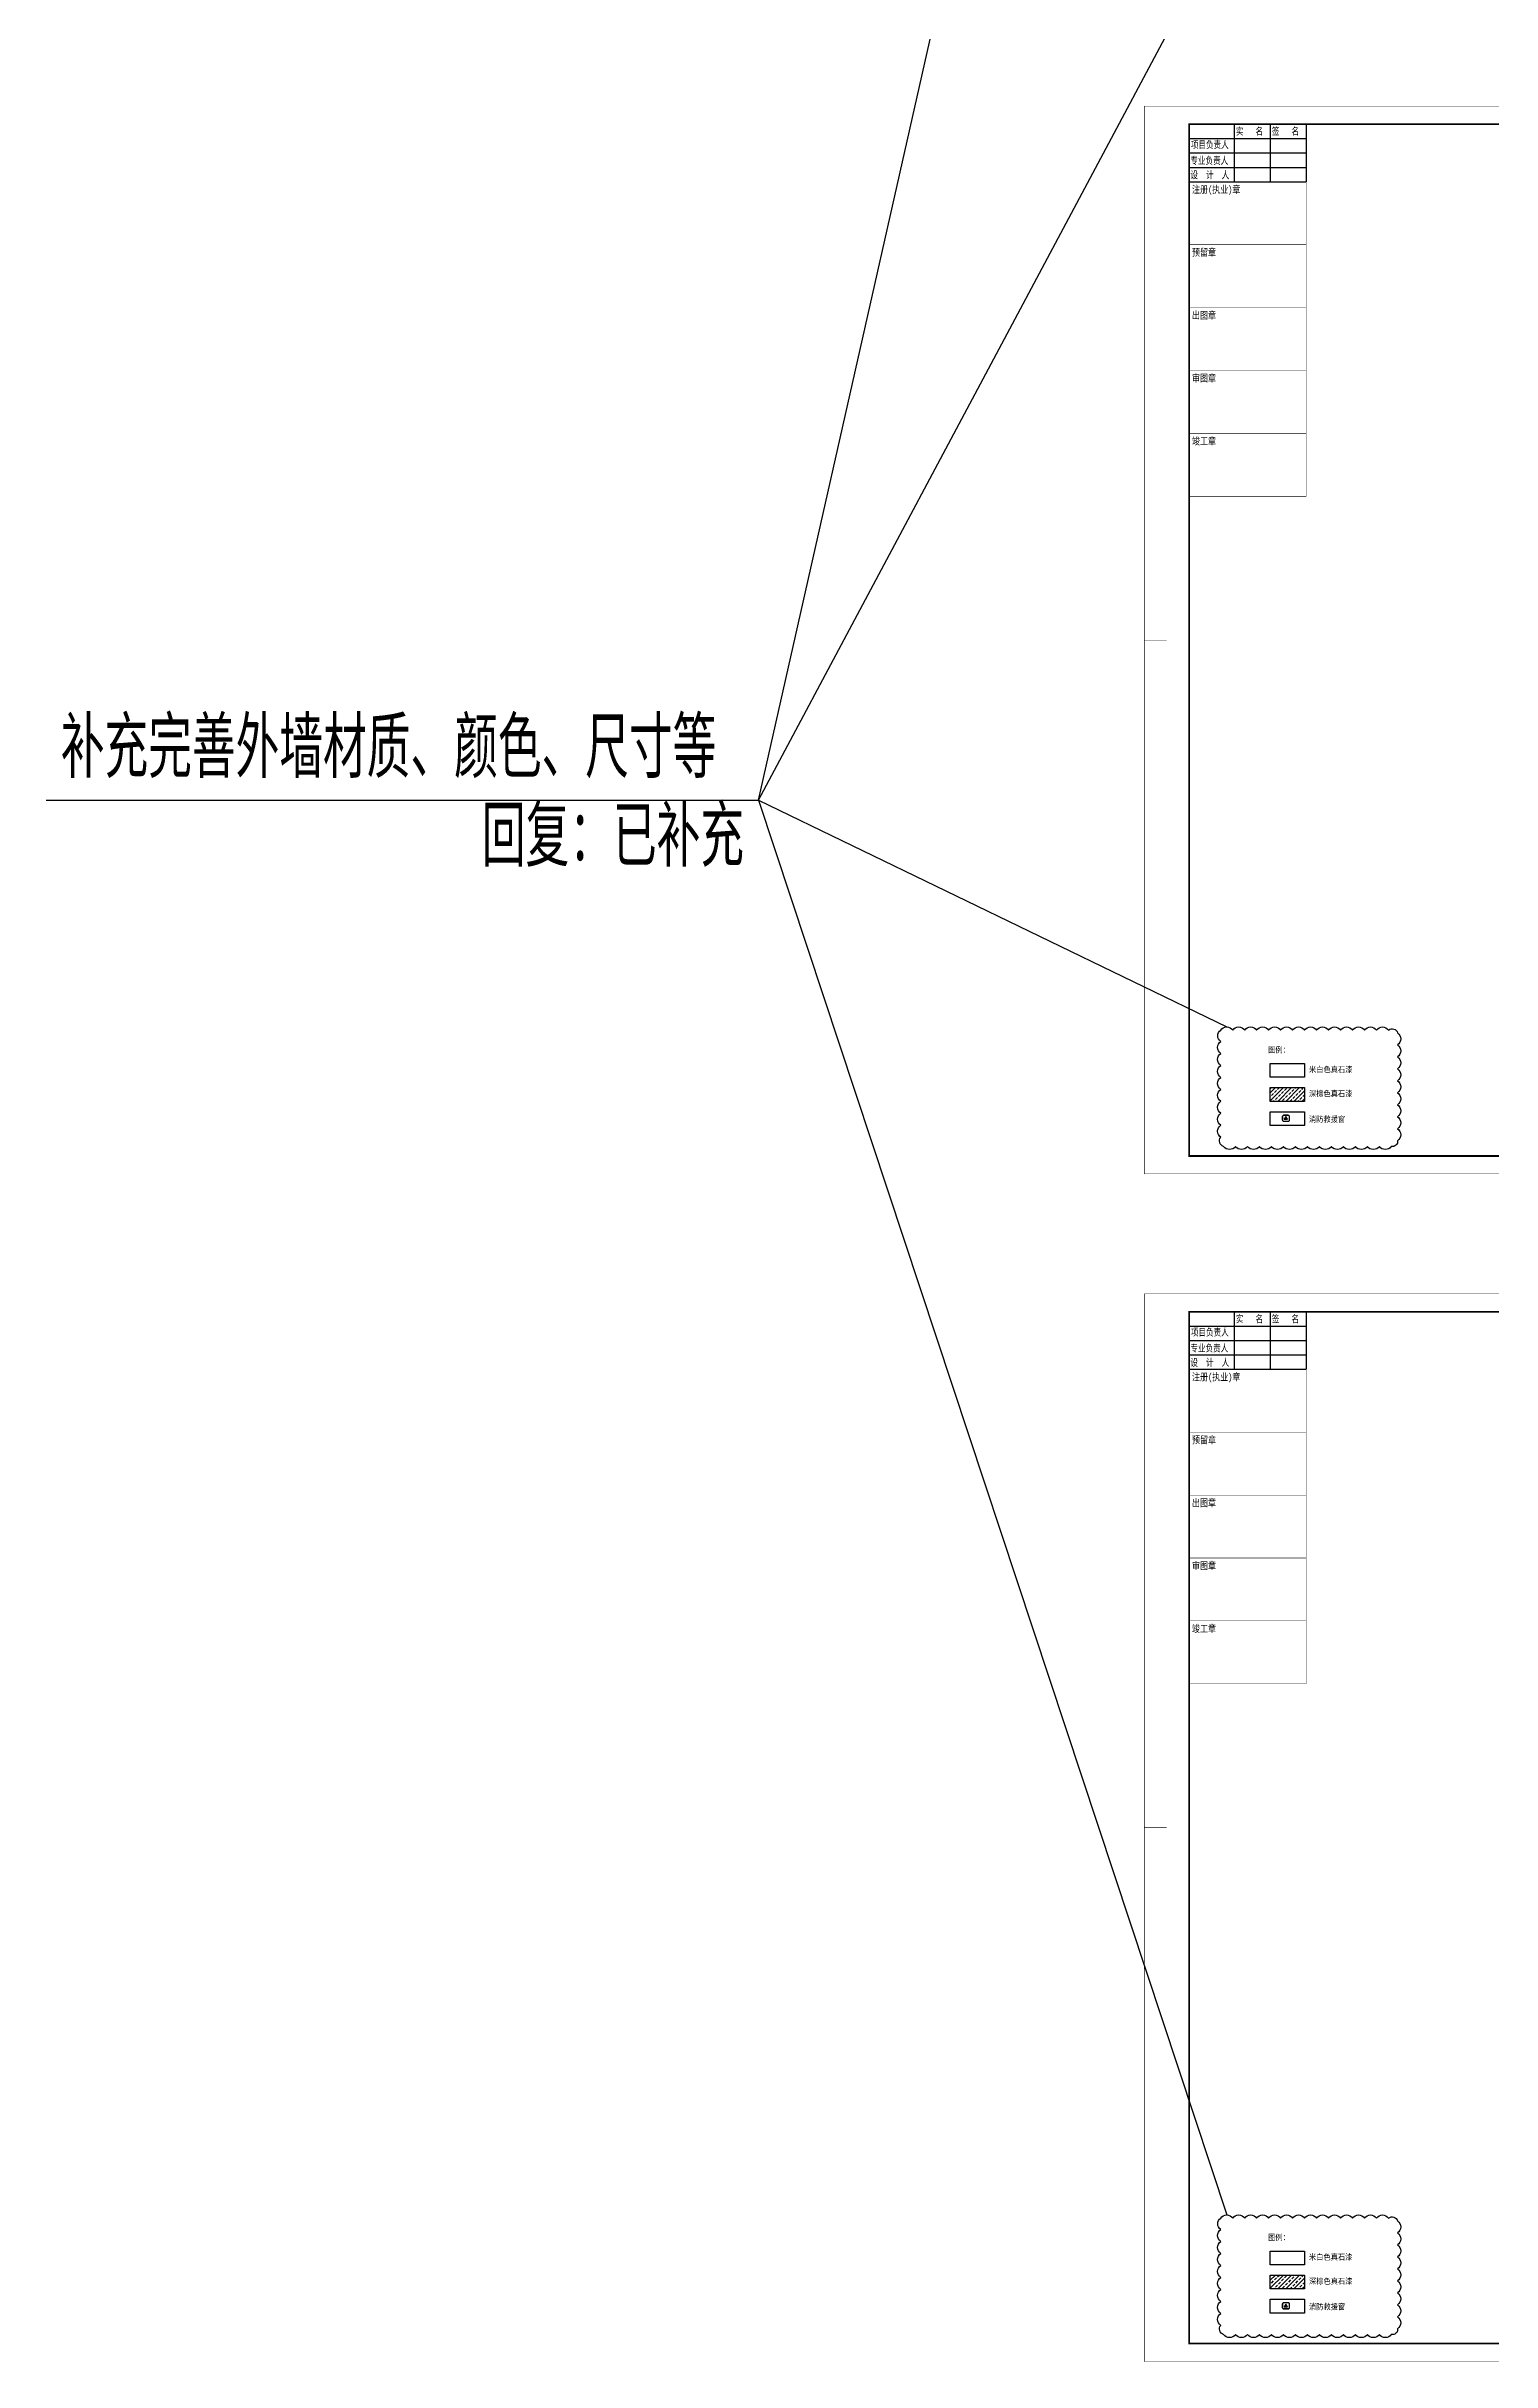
# Model space of a CAD drawing. Extents: x 1738711 to 2346805, y 1189731 to 2516152.
# Drawn here: x 2046298 to 2166897, y 1750890 to 1944109 of the extents above; entities that cross this region are included whole.
import ezdxf
from ezdxf.enums import TextEntityAlignment as Align

# ---------------------------------------------------------------- set-up
doc = ezdxf.new("R2010")
doc.units = 0
doc.header["$LTSCALE"] = 1000
doc.header["$MEASUREMENT"] = 0
for name, color, linetype in [('2', 41, 'Continuous'), ('A-Detl-Thin', 1, 'Continuous'), ('AR-TEXT', 7, 'Continuous'), ('PUB_HATCH', 8, 'Continuous'), ('TK', 4, 'Continuous'), ('修改位置', 6, 'Continuous')]:
    doc.layers.add(name, color=color, linetype=linetype)
doc.styles.add('_TCH_DIM', font='SIMPLEX', dxfattribs={"bigfont": 'GBCBIG'})
doc.styles.add('宋体', font='SIMSUN.TTF', dxfattribs={"width": 0.75})
doc.styles.add('黑体', font='simhei_0.ttf', dxfattribs={"width": 0.9})

# ---------------------------------------------------------------- blocks, each defined once
blk = doc.blocks.new('章')
at = {"layer": 'TK', "color": 7, "const_width": 0.25}
for points in [[(0, 0), (65, 0), (65, -35), (0, -35)], [(0, -35), (65, -35), (65, -70), (0, -70)], [(0, -70), (65, -70), (65, -105), (0, -105)], [(0, -105), (65, -105), (65, -140), (0, -140)], [(0, -140), (65, -140), (65, -175), (0, -175)]]:
    blk.add_lwpolyline(points, close=True, dxfattribs=at)
at = {"layer": 'TK', "color": 7, "style": '宋体', "width": 0.8}
for s, p in [('注册(执业)章', (1.5, -6.3)), ('预留章', (1.5, -41.3)), ('出图章', (1.5, -76.3)), ('审图章', (1.5, -111.3)), ('竣工章', (1.5, -146.3))]:
    blk.add_text(s, height=4, dxfattribs=at).set_placement(p)
blk = doc.blocks.new('hjashrtahreahe')
for points in [[(2500, 58400), (9000, 58400)], [(2500, 58400), (2500, 55200)], [(5000, 58400), (5000, 55200)], [(7000, 58400), (7000, 55200)], [(9000, 58400), (9000, 55200)], [(2500, 57600), (9000, 57600)], [(2500, 56800), (9000, 56800)], [(2500, 56000), (9000, 56000)], [(2500, 55200), (9000, 55200)]]:
    blk.add_lwpolyline(points)
at = {"const_width": 25}
for points in [[(500, 29700), (0, 29700)], [(1250, 29700), (0, 29700)]]:
    blk.add_lwpolyline(points, dxfattribs=at)
at = {"layer": 'TK', "color": 7, "const_width": 25}
for points in [[(0, 59400), (84100, 59400), (84100, 0), (0, 0)], [(9000, 55200), (2500, 55200), (2500, 58400), (9000, 58400)]]:
    blk.add_lwpolyline(points, close=True, dxfattribs=at)
at = {"layer": 'TK', "color": 3, "const_width": 100}
blk.add_lwpolyline([(2500, 1000), (2500, 58400), (83100, 58400), (83100, 1000)], close=True, dxfattribs=at)
at = {"xscale": 100, "yscale": 100, "zscale": 100}
blk.add_blockref('章', (2500, 55200), dxfattribs=at)
at = {"style": '宋体', "width": 0.75}
for s, p in [('实   名', (5092, 57806)), ('签   名', (7092, 57806)), ('项目负责人', (2592, 57061)), ('设  计  人', (2565, 55378)), ('专业负责人', (2565, 56178))]:
    blk.add_text(s, height=400, dxfattribs=at).set_placement(p)
at = {"layer": 'TK', "style": '宋体', "width": 0.75}
for tag, height, p in [('项目负责人', 350, (6003, 57089)), ('专业负责人', 350, (6003, 56224)), ('设计人', 350, (6003, 55419)), ('版号1', 250, (77304, 22193)), ('时间1', 250, (82405, 22193)), ('版号2', 250, (77304, 21593)), ('版号3', 250, (77304, 20993)), ('时间2', 250, (82405, 21593)), ('时间3', 250, (82405, 20993)), ('建筑会签', 0.0001, (78978, 2403)), ('结构会签', 0.0001, (78978, 1803)), ('电气会签', 0.0001, (82128, 2403)), ('暖通会签', 0.0001, (82128, 1803)), ('给排水会签', 0.0001, (78978, 1250)), ('智能化会签', 0.0001, (82128, 1250))]:
    blk.add_attdef(tag, text='', height=height, dxfattribs=at).set_placement(p, align=Align.CENTER)
for tag, p in [('合作设计单位', (80816, 48986)), ('版号说明1', (79854, 22318)), ('版号说明2', (79854, 21718)), ('版号说明3', (79854, 21118)), ('浙江绿储科技有限公司', (80545, 16036)), ('百兆瓦级集中式熔盐储能关键', (80545, 14953)), ('设备研发及制造基地项目', (80545, 14603)), ('1#研发楼', (80545, 13636)), ('工程编号', (78978, 11461)), ('图名', (80545, 12436)), ('子项编号', (82128, 11461)), ('建筑', (78978, 10711)), ('图号', (82128, 10711)), ('施工图', (78978, 9961)), ('2023.03', (82128, 9961)), ('审定', (79353, 8461)), ('审核', (79353, 7711)), ('工程负责', (79353, 6961)), ('专业负责', (79353, 6211)), ('设计', (79353, 5461)), ('校对', (79353, 3961)), ('制图', (79353, 4711))]:
    blk.add_attdef(tag, text='', height=250, dxfattribs=at).set_placement(p, align=Align.MIDDLE_CENTER)
blk = doc.blocks.new('44444')
at = {"layer": 'A-Detl-Thin'}
h = blk.add_hatch(color=1, dxfattribs=at)
h.dxf.hatch_style = 1
h.paths.add_polyline_path([(4501249, -50474), (4501124, -50678), (4501380, -50678)])
for points in [[(4501005, -50752), (4501005, -50452, -0.4142136), (4501105, -50352), (4501405, -50352, -0.4142136), (4501505, -50452), (4501505, -50752, -0.4142136), (4501405, -50852), (4501105, -50852, -0.4142136)], [(4501015, -50752), (4501015, -50452, -0.4142136), (4501105, -50362), (4501405, -50362, -0.4142136), (4501495, -50452), (4501495, -50752, -0.4142136), (4501405, -50842), (4501105, -50842, -0.4142136)]]:
    blk.add_lwpolyline(points, format="xyb", close=True, dxfattribs=at)
blk.add_lwpolyline([(4501249, -50474), (4501124, -50678), (4501380, -50678)], close=True, dxfattribs=at)

msp = doc.modelspace()

# ---------------------------------------------------------------- hatches: boundary and pattern name
at = {"layer": 'PUB_HATCH'}
h = msp.add_hatch(dxfattribs=at)
h.set_pattern_fill('ANSI33', color=256, scale=150, style=0)
h.set_pattern_definition([(45, (0, 0), (-336.759605, 336.759605), []), (45, (336.76, 0), (-336.759605, 336.759605), [238.125, -119.0625])])
h.paths.add_polyline_path([(2148422.2, 1857212.8), (2151276.2, 1857212.8), (2151276.2, 1856066.3), (2148422.2, 1856066.3)])
h = msp.add_hatch(dxfattribs=at)
h.set_pattern_fill('ANSI33', color=256, scale=150, style=0)
h.set_pattern_definition([(45, (0, -99100), (-336.759605, 336.759605), []), (45, (336.76, -99100), (-336.759605, 336.759605), [238.125, -119.0625])])
h.paths.add_polyline_path([(2148422.2, 1758112.8), (2151276.2, 1758112.8), (2151276.2, 1756966.3), (2148422.2, 1756966.3)])

# ---------------------------------------------------------------- linework, layer by layer
at = {"layer": '2'}
for points in [[(2148422.2, 1859227.4), (2151276.2, 1859227.4), (2151276.2, 1858080.9), (2148422.2, 1858080.9)], [(2148422.2, 1857212.8), (2151276.2, 1857212.8), (2151276.2, 1856066.3), (2148422.2, 1856066.3)], [(2148422.2, 1855198.3), (2151276.2, 1855198.3), (2151276.2, 1854051.8), (2148422.2, 1854051.8)], [(2148422.2, 1760127.4), (2151276.2, 1760127.4), (2151276.2, 1758980.9), (2148422.2, 1758980.9)], [(2148422.2, 1758112.8), (2151276.2, 1758112.8), (2151276.2, 1756966.3), (2148422.2, 1756966.3)], [(2148422.2, 1756098.3), (2151276.2, 1756098.3), (2151276.2, 1754951.8), (2148422.2, 1754951.8)]]:
    msp.add_lwpolyline(points, close=True, dxfattribs=at)
at = {"layer": '修改位置', "ltscale": 0.5}
for q in [(2144026.2, 1953075), (2144786.5, 1763132.3), (2144786.5, 1862276.8)]:
    msp.add_line((2105727.4, 1881197.6), q, dxfattribs=at)
msp.add_lwpolyline([(2046297.8, 1881197.6), (2105727.4, 1881197.6), (2144206, 2051885.7)], dxfattribs=at)
for points in [[(2144286.5, 1862016.5, -0.52056705), (2145286.5, 1862016.5, -0.52056705), (2146286.5, 1862016.5, -0.52056705), (2147286.5, 1862016.5, -0.52056705), (2148286.5, 1862016.5, -0.52056705), (2149286.5, 1862016.5, -0.52056705), (2150286.5, 1862016.5, -0.52056705), (2151286.5, 1862016.5, -0.52056705), (2152286.5, 1862016.5, -0.52056705), (2153286.5, 1862016.5, -0.52056705), (2154286.5, 1862016.5, -0.52056705), (2155286.5, 1862016.5, -0.52056705), (2156286.5, 1862016.5, -0.52056705), (2157286.5, 1862016.5, -0.52056705), (2158286.5, 1862016.5, -0.52056705), (2159049, 1861779, -0.52056705), (2159049, 1860779, -0.52056705), (2159049, 1859779, -0.52056705), (2159049, 1858779, -0.52056705), (2159049, 1857779, -0.52056705), (2159049, 1856779, -0.52056705), (2159049, 1855779, -0.52056705), (2159049, 1854779, -0.52056705), (2159049, 1853779, -0.52056705), (2159049, 1852779, -0.52056705), (2158523, 1852305, -0.52056705), (2157523, 1852305, -0.52056705), (2156523, 1852305, -0.52056705), (2155523, 1852305, -0.52056705), (2154523, 1852305, -0.52056705), (2153523, 1852305, -0.52056705), (2152523, 1852305, -0.52056705), (2151523, 1852305, -0.52056705), (2150523, 1852305, -0.52056705), (2149523, 1852305, -0.52056705), (2148523, 1852305, -0.52056705), (2147523, 1852305, -0.52056705), (2146523, 1852305, -0.52056705), (2145523, 1852305, -0.52056705), (2144523, 1852305, -0.52056705), (2144286.5, 1853068.5, -0.52056705), (2144286.5, 1854068.5, -0.52056705), (2144286.5, 1855068.5, -0.52056705), (2144286.5, 1856068.5, -0.52056705), (2144286.5, 1857068.5, -0.52056705), (2144286.5, 1858068.5, -0.52056705), (2144286.5, 1859068.5, -0.52056705), (2144286.5, 1860068.5, -0.52056705), (2144286.5, 1861068.5, -0.52056705)], [(2144286.5, 1762872, -0.52056705), (2145286.5, 1762872, -0.52056705), (2146286.5, 1762872, -0.52056705), (2147286.5, 1762872, -0.52056705), (2148286.5, 1762872, -0.52056705), (2149286.5, 1762872, -0.52056705), (2150286.5, 1762872, -0.52056705), (2151286.5, 1762872, -0.52056705), (2152286.5, 1762872, -0.52056705), (2153286.5, 1762872, -0.52056705), (2154286.5, 1762872, -0.52056705), (2155286.5, 1762872, -0.52056705), (2156286.5, 1762872, -0.52056705), (2157286.5, 1762872, -0.52056705), (2158286.5, 1762872, -0.52056705), (2159049, 1762634.5, -0.52056705), (2159049, 1761634.5, -0.52056705), (2159049, 1760634.5, -0.52056705), (2159049, 1759634.5, -0.52056705), (2159049, 1758634.5, -0.52056705), (2159049, 1757634.5, -0.52056705), (2159049, 1756634.5, -0.52056705), (2159049, 1755634.5, -0.52056705), (2159049, 1754634.5, -0.52056705), (2159049, 1753634.5, -0.52056705), (2158523, 1753160.5, -0.52056705), (2157523, 1753160.5, -0.52056705), (2156523, 1753160.5, -0.52056705), (2155523, 1753160.5, -0.52056705), (2154523, 1753160.5, -0.52056705), (2153523, 1753160.5, -0.52056705), (2152523, 1753160.5, -0.52056705), (2151523, 1753160.5, -0.52056705), (2150523, 1753160.5, -0.52056705), (2149523, 1753160.5, -0.52056705), (2148523, 1753160.5, -0.52056705), (2147523, 1753160.5, -0.52056705), (2146523, 1753160.5, -0.52056705), (2145523, 1753160.5, -0.52056705), (2144523, 1753160.5, -0.52056705), (2144286.5, 1753924, -0.52056705), (2144286.5, 1754924, -0.52056705), (2144286.5, 1755924, -0.52056705), (2144286.5, 1756924, -0.52056705), (2144286.5, 1757924, -0.52056705), (2144286.5, 1758924, -0.52056705), (2144286.5, 1759924, -0.52056705), (2144286.5, 1760924, -0.52056705), (2144286.5, 1761924, -0.52056705)]]:
    msp.add_lwpolyline(points, format="xyb", close=True, dxfattribs=at)

# ---------------------------------------------------------------- block references
at = {"xscale": 1.5, "yscale": 1.5, "zscale": 1.5}
for p in [(2137913.5, 1850009.1), (2137913.5, 1750909.1)]:
    msp.add_blockref('hjashrtahreahe', p, dxfattribs=at)
at = {"color": 6, "xscale": 1.1, "yscale": 1.1, "zscale": 1.1}
for p in [(-2801651.2, 1910316.1), (-2801651.2, 1811216.1)]:
    msp.add_blockref('44444', p, dxfattribs=at)

# ---------------------------------------------------------------- texts
at = {"layer": 'AR-TEXT', "style": '黑体', "width": 0.9}
for s, p in [('图例：', (2148239.9, 1860127.4)), ('米白色真石漆', (2151650.7, 1858485.4)), ('深棕色真石漆', (2151650.7, 1856470.8)), ('消防救援窗', (2151650.7, 1854342.1)), ('图例：', (2148239.9, 1761027.4)), ('米白色真石漆', (2151650.7, 1759385.4)), ('深棕色真石漆', (2151650.7, 1757370.8)), ('消防救援窗', (2151650.7, 1755242.1))]:
    msp.add_text(s, height=480, dxfattribs=at).set_placement(p)
at = {"layer": '修改位置', "style": '_TCH_DIM'}
msp.add_text('补充完善外墙材质、颜色、尺寸等', height=5063.83, dxfattribs=at).set_placement((2047512.6, 1883052.3))
at = {"layer": '修改位置', "color": 1, "style": '_TCH_DIM'}
msp.add_text('回复：已补充', height=5063.83, dxfattribs=at).set_placement((2082641, 1875642.8))

doc.saveas('drawing.dxf')
